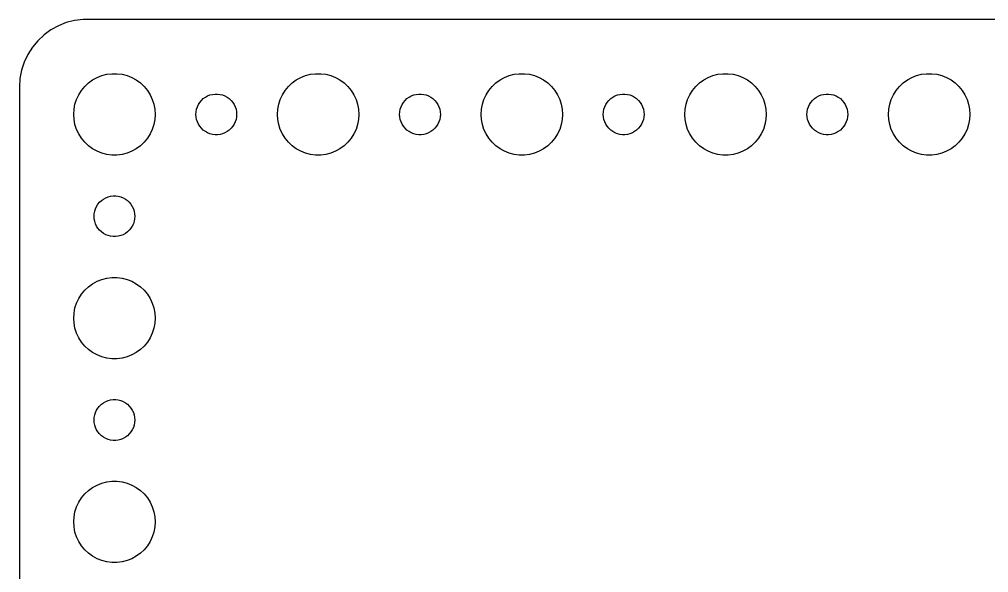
# Model space of a CAD drawing. Header units: metres. Extents: x -142 to 142, y -37 to 37.
# Drawn here: x -142 to -70.6, y -3.7 to 37 of the extents above; entities that cross this region are included whole.
import ezdxf

# ---------------------------------------------------------------- set-up
doc = ezdxf.new("R2010")
doc.units = ezdxf.units.M

msp = doc.modelspace()

# ---------------------------------------------------------------- linework, layer by layer
for p, q in [((-139.129, 36.5241), (-139.679, 36.2216)), ((-138.545, 36.7553), (-139.129, 36.5241)), ((-137.937, 36.9114), (-138.545, 36.7553)), ((-137.314, 36.9901), (-137.937, 36.9114)), ((137.314, 36.9901), (-137.314, 36.9901)), ((-140.187, 35.8526), (-140.645, 35.4227)), ((-139.679, 36.2216), (-140.187, 35.8526)), ((-140.645, 35.4227), (-141.045, 34.9389)), ((-141.382, 34.4088), (-141.649, 33.8406)), ((-141.045, 34.9389), (-141.382, 34.4088)), ((-141.649, 33.8406), (-141.843, 33.2434)), ((-141.843, 33.2434), (-141.961, 32.6267)), ((-136.277, 32.7145), (-135.927, 32.8532)), ((-135.927, 32.8532), (-135.562, 32.9469)), ((-135.562, 32.9469), (-135.188, 32.9941)), ((-135.188, 32.9941), (-134.812, 32.9941)), ((-134.812, 32.9941), (-134.438, 32.9469)), ((-134.438, 32.9469), (-134.073, 32.8532)), ((-134.073, 32.8532), (-133.723, 32.7145)), ((-121.277, 32.7145), (-120.927, 32.8532)), ((-120.927, 32.8532), (-120.562, 32.9469)), ((-120.562, 32.9469), (-120.188, 32.9941)), ((-120.188, 32.9941), (-119.812, 32.9941)), ((-119.812, 32.9941), (-119.438, 32.9469)), ((-119.438, 32.9469), (-119.073, 32.8532)), ((-119.073, 32.8532), (-118.723, 32.7145)), ((-106.277, 32.7145), (-105.927, 32.8532)), ((-105.927, 32.8532), (-105.562, 32.9469)), ((-105.562, 32.9469), (-105.188, 32.9941)), ((-105.188, 32.9941), (-104.812, 32.9941)), ((-104.812, 32.9941), (-104.438, 32.9469)), ((-104.438, 32.9469), (-104.073, 32.8532)), ((-104.073, 32.8532), (-103.723, 32.7145)), ((-91.2773, 32.7145), (-90.927, 32.8532)), ((-90.927, 32.8532), (-90.5621, 32.9469)), ((-90.5621, 32.9469), (-90.1884, 32.9941)), ((-90.1884, 32.9941), (-89.8116, 32.9941)), ((-89.8116, 32.9941), (-89.4379, 32.9469)), ((-89.4379, 32.9469), (-89.073, 32.8532)), ((-89.073, 32.8532), (-88.7227, 32.7145)), ((-76.2773, 32.7145), (-75.927, 32.8532)), ((-75.927, 32.8532), (-75.5621, 32.9469)), ((-75.5621, 32.9469), (-75.1884, 32.9941)), ((-75.1884, 32.9941), (-74.8116, 32.9941)), ((-74.8116, 32.9941), (-74.4379, 32.9469)), ((-74.4379, 32.9469), (-74.073, 32.8532)), ((-74.073, 32.8532), (-73.7227, 32.7145)), ((-141.961, 32.6267), (-142, 32)), ((-137.187, 32.0536), (-136.912, 32.3115)), ((-136.912, 32.3115), (-136.607, 32.533)), ((-136.607, 32.533), (-136.277, 32.7145)), ((-133.723, 32.7145), (-133.393, 32.533)), ((-133.393, 32.533), (-133.088, 32.3115)), ((-133.088, 32.3115), (-132.813, 32.0536)), ((-122.187, 32.0536), (-121.912, 32.3115)), ((-121.912, 32.3115), (-121.607, 32.533)), ((-121.607, 32.533), (-121.277, 32.7145)), ((-118.723, 32.7145), (-118.393, 32.533)), ((-118.393, 32.533), (-118.088, 32.3115)), ((-118.088, 32.3115), (-117.813, 32.0536)), ((-107.187, 32.0536), (-106.912, 32.3115)), ((-106.912, 32.3115), (-106.607, 32.533)), ((-106.607, 32.533), (-106.277, 32.7145)), ((-103.723, 32.7145), (-103.393, 32.533)), ((-103.393, 32.533), (-103.088, 32.3115)), ((-103.088, 32.3115), (-102.813, 32.0536)), ((-92.1869, 32.0536), (-91.9123, 32.3115)), ((-91.9123, 32.3115), (-91.6075, 32.533)), ((-91.6075, 32.533), (-91.2773, 32.7145)), ((-88.7227, 32.7145), (-88.3925, 32.533)), ((-88.3925, 32.533), (-88.0877, 32.3115)), ((-88.0877, 32.3115), (-87.8131, 32.0536)), ((-77.1869, 32.0536), (-76.9123, 32.3115)), ((-76.9123, 32.3115), (-76.6075, 32.533)), ((-76.6075, 32.533), (-76.2773, 32.7145)), ((-73.7227, 32.7145), (-73.3925, 32.533)), ((-73.3925, 32.533), (-73.0877, 32.3115)), ((-73.0877, 32.3115), (-72.8131, 32.0536)), ((-142, 32), (-142, -32)), ((-137.789, 31.1044), (-137.629, 31.4453)), ((-137.629, 31.4453), (-137.427, 31.7634)), ((-137.427, 31.7634), (-137.187, 32.0536)), ((-132.813, 32.0536), (-132.573, 31.7634)), ((-132.573, 31.7634), (-132.371, 31.4453)), ((-132.371, 31.4453), (-132.211, 31.1044)), ((-128.139, 31.3572), (-127.964, 31.4266)), ((-127.964, 31.4266), (-127.781, 31.4734)), ((-127.781, 31.4734), (-127.594, 31.497)), ((-127.594, 31.497), (-127.406, 31.497)), ((-127.406, 31.497), (-127.219, 31.4734)), ((-127.219, 31.4734), (-127.036, 31.4266)), ((-127.036, 31.4266), (-126.861, 31.3572)), ((-122.789, 31.1044), (-122.629, 31.4453)), ((-122.629, 31.4453), (-122.427, 31.7634)), ((-122.427, 31.7634), (-122.187, 32.0536)), ((-117.813, 32.0536), (-117.573, 31.7634)), ((-117.573, 31.7634), (-117.371, 31.4453)), ((-117.371, 31.4453), (-117.211, 31.1044)), ((-113.139, 31.3572), (-112.964, 31.4266)), ((-112.964, 31.4266), (-112.781, 31.4734)), ((-112.781, 31.4734), (-112.594, 31.497)), ((-112.594, 31.497), (-112.406, 31.497)), ((-112.406, 31.497), (-112.219, 31.4734)), ((-112.219, 31.4734), (-112.036, 31.4266)), ((-112.036, 31.4266), (-111.861, 31.3572)), ((-107.789, 31.1044), (-107.629, 31.4453)), ((-107.629, 31.4453), (-107.427, 31.7634)), ((-107.427, 31.7634), (-107.187, 32.0536)), ((-102.813, 32.0536), (-102.573, 31.7634)), ((-102.573, 31.7634), (-102.371, 31.4453)), ((-102.371, 31.4453), (-102.211, 31.1044)), ((-98.1387, 31.3572), (-97.9635, 31.4266)), ((-97.9635, 31.4266), (-97.7811, 31.4734)), ((-97.7811, 31.4734), (-97.5942, 31.497)), ((-97.5942, 31.497), (-97.4058, 31.497)), ((-97.4058, 31.497), (-97.2189, 31.4734)), ((-97.2189, 31.4734), (-97.0365, 31.4266)), ((-97.0365, 31.4266), (-96.8613, 31.3572)), ((-92.7893, 31.1044), (-92.6289, 31.4453)), ((-92.6289, 31.4453), (-92.427, 31.7634)), ((-92.427, 31.7634), (-92.1869, 32.0536)), ((-87.8131, 32.0536), (-87.573, 31.7634)), ((-87.573, 31.7634), (-87.3711, 31.4453)), ((-87.3711, 31.4453), (-87.2107, 31.1044)), ((-83.1387, 31.3572), (-82.9635, 31.4266)), ((-82.9635, 31.4266), (-82.7811, 31.4734)), ((-82.7811, 31.4734), (-82.5942, 31.497)), ((-82.5942, 31.497), (-82.4058, 31.497)), ((-82.4058, 31.497), (-82.2189, 31.4734)), ((-82.2189, 31.4734), (-82.0365, 31.4266)), ((-82.0365, 31.4266), (-81.8613, 31.3572)), ((-77.7893, 31.1044), (-77.6289, 31.4453)), ((-77.6289, 31.4453), (-77.427, 31.7634)), ((-77.427, 31.7634), (-77.1869, 32.0536)), ((-72.8131, 32.0536), (-72.573, 31.7634)), ((-72.573, 31.7634), (-72.3711, 31.4453)), ((-72.3711, 31.4453), (-72.2107, 31.1044)), ((-137.976, 30.376), (-137.906, 30.7461)), ((-137.906, 30.7461), (-137.789, 31.1044)), ((-132.211, 31.1044), (-132.094, 30.7461)), ((-132.094, 30.7461), (-132.024, 30.376)), ((-128.895, 30.5522), (-128.814, 30.7226)), ((-128.814, 30.7226), (-128.714, 30.8817)), ((-128.714, 30.8817), (-128.593, 31.0268)), ((-128.593, 31.0268), (-128.456, 31.1558)), ((-128.456, 31.1558), (-128.304, 31.2665)), ((-128.304, 31.2665), (-128.139, 31.3572)), ((-126.861, 31.3572), (-126.696, 31.2665)), ((-126.696, 31.2665), (-126.544, 31.1558)), ((-126.544, 31.1558), (-126.407, 31.0268)), ((-126.407, 31.0268), (-126.286, 30.8817)), ((-126.286, 30.8817), (-126.186, 30.7226)), ((-126.186, 30.7226), (-126.105, 30.5522)), ((-122.976, 30.376), (-122.906, 30.7461)), ((-122.906, 30.7461), (-122.789, 31.1044)), ((-117.211, 31.1044), (-117.094, 30.7461)), ((-117.094, 30.7461), (-117.024, 30.376)), ((-113.895, 30.5522), (-113.814, 30.7226)), ((-113.814, 30.7226), (-113.714, 30.8817)), ((-113.714, 30.8817), (-113.593, 31.0268)), ((-113.593, 31.0268), (-113.456, 31.1558)), ((-113.456, 31.1558), (-113.304, 31.2665)), ((-113.304, 31.2665), (-113.139, 31.3572)), ((-111.861, 31.3572), (-111.696, 31.2665)), ((-111.696, 31.2665), (-111.544, 31.1558)), ((-111.544, 31.1558), (-111.407, 31.0268)), ((-111.407, 31.0268), (-111.286, 30.8817)), ((-111.286, 30.8817), (-111.186, 30.7226)), ((-111.186, 30.7226), (-111.105, 30.5522)), ((-107.976, 30.376), (-107.906, 30.7461)), ((-107.906, 30.7461), (-107.789, 31.1044)), ((-102.211, 31.1044), (-102.094, 30.7461)), ((-102.094, 30.7461), (-102.024, 30.376)), ((-98.8947, 30.5522), (-98.8145, 30.7226)), ((-98.8145, 30.7226), (-98.7135, 30.8817)), ((-98.7135, 30.8817), (-98.5934, 31.0268)), ((-98.5934, 31.0268), (-98.4561, 31.1558)), ((-98.4561, 31.1558), (-98.3037, 31.2665)), ((-98.3037, 31.2665), (-98.1387, 31.3572)), ((-96.8613, 31.3572), (-96.6963, 31.2665)), ((-96.6963, 31.2665), (-96.5439, 31.1558)), ((-96.5439, 31.1558), (-96.4065, 31.0268)), ((-96.4065, 31.0268), (-96.2865, 30.8817)), ((-96.2865, 30.8817), (-96.1855, 30.7226)), ((-96.1855, 30.7226), (-96.1053, 30.5522)), ((-92.9763, 30.376), (-92.9057, 30.7461)), ((-92.9057, 30.7461), (-92.7893, 31.1044)), ((-87.2107, 31.1044), (-87.0943, 30.7461)), ((-87.0943, 30.7461), (-87.0237, 30.376)), ((-83.8947, 30.5522), (-83.8145, 30.7226)), ((-83.8145, 30.7226), (-83.7135, 30.8817)), ((-83.7135, 30.8817), (-83.5934, 31.0268)), ((-83.5934, 31.0268), (-83.4561, 31.1558)), ((-83.4561, 31.1558), (-83.3037, 31.2665)), ((-83.3037, 31.2665), (-83.1387, 31.3572)), ((-81.8613, 31.3572), (-81.6963, 31.2665)), ((-81.6963, 31.2665), (-81.5439, 31.1558)), ((-81.5439, 31.1558), (-81.4065, 31.0268)), ((-81.4065, 31.0268), (-81.2865, 30.8817)), ((-81.2865, 30.8817), (-81.1855, 30.7226)), ((-81.1855, 30.7226), (-81.1053, 30.5522)), ((-77.9763, 30.376), (-77.9057, 30.7461)), ((-77.9057, 30.7461), (-77.7893, 31.1044)), ((-72.2107, 31.1044), (-72.0943, 30.7461)), ((-72.0943, 30.7461), (-72.0237, 30.376)), ((-138, 30), (-137.976, 30.376)), ((-137.976, 29.624), (-138, 30)), ((-132.024, 30.376), (-132, 30)), ((-132, 30), (-132.024, 29.624)), ((-129, 30), (-128.988, 30.188)), ((-128.988, 29.812), (-129, 30)), ((-128.988, 30.188), (-128.953, 30.373)), ((-128.953, 30.373), (-128.895, 30.5522)), ((-126.105, 30.5522), (-126.047, 30.373)), ((-126.047, 30.373), (-126.012, 30.188)), ((-126.012, 30.188), (-126, 30)), ((-126, 30), (-126.012, 29.812)), ((-123, 30), (-122.976, 30.376)), ((-122.976, 29.624), (-123, 30)), ((-117.024, 30.376), (-117, 30)), ((-117, 30), (-117.024, 29.624)), ((-114, 30), (-113.988, 30.188)), ((-113.988, 29.812), (-114, 30)), ((-113.988, 30.188), (-113.953, 30.373)), ((-113.953, 30.373), (-113.895, 30.5522)), ((-111.105, 30.5522), (-111.047, 30.373)), ((-111.047, 30.373), (-111.012, 30.188)), ((-111.012, 30.188), (-111, 30)), ((-111, 30), (-111.012, 29.812)), ((-108, 30), (-107.976, 30.376)), ((-107.976, 29.624), (-108, 30)), ((-102.024, 30.376), (-102, 30)), ((-102, 30), (-102.024, 29.624)), ((-99, 30), (-98.9882, 30.188)), ((-98.9882, 29.812), (-99, 30)), ((-98.9882, 30.188), (-98.9529, 30.373)), ((-98.9529, 30.373), (-98.8947, 30.5522)), ((-96.1053, 30.5522), (-96.0471, 30.373)), ((-96.0471, 30.373), (-96.0118, 30.188)), ((-96.0118, 30.188), (-96, 30)), ((-96, 30), (-96.0118, 29.812)), ((-93, 30), (-92.9763, 30.376)), ((-92.9763, 29.624), (-93, 30)), ((-87.0237, 30.376), (-87, 30)), ((-87, 30), (-87.0237, 29.624)), ((-84, 30), (-83.9882, 30.188)), ((-83.9882, 29.812), (-84, 30)), ((-83.9882, 30.188), (-83.9529, 30.373)), ((-83.9529, 30.373), (-83.8947, 30.5522)), ((-81.1053, 30.5522), (-81.0471, 30.373)), ((-81.0471, 30.373), (-81.0118, 30.188)), ((-81.0118, 30.188), (-81, 30)), ((-81, 30), (-81.0118, 29.812)), ((-78, 30), (-77.9763, 30.376)), ((-77.9763, 29.624), (-78, 30)), ((-72.0237, 30.376), (-72, 30)), ((-72, 30), (-72.0237, 29.624)), ((-137.906, 29.2539), (-137.976, 29.624)), ((-132.024, 29.624), (-132.094, 29.2539)), ((-128.953, 29.627), (-128.988, 29.812)), ((-128.895, 29.4478), (-128.953, 29.627)), ((-128.814, 29.2774), (-128.895, 29.4478)), ((-128.714, 29.1183), (-128.814, 29.2774)), ((-126.186, 29.2774), (-126.286, 29.1183)), ((-126.105, 29.4478), (-126.186, 29.2774)), ((-126.047, 29.627), (-126.105, 29.4478)), ((-126.012, 29.812), (-126.047, 29.627)), ((-122.906, 29.2539), (-122.976, 29.624)), ((-117.024, 29.624), (-117.094, 29.2539)), ((-113.953, 29.627), (-113.988, 29.812)), ((-113.895, 29.4478), (-113.953, 29.627)), ((-113.814, 29.2774), (-113.895, 29.4478)), ((-113.714, 29.1183), (-113.814, 29.2774)), ((-111.186, 29.2774), (-111.286, 29.1183)), ((-111.105, 29.4478), (-111.186, 29.2774)), ((-111.047, 29.627), (-111.105, 29.4478)), ((-111.012, 29.812), (-111.047, 29.627)), ((-107.906, 29.2539), (-107.976, 29.624)), ((-102.024, 29.624), (-102.094, 29.2539)), ((-98.9529, 29.627), (-98.9882, 29.812)), ((-98.8947, 29.4478), (-98.9529, 29.627)), ((-98.8145, 29.2774), (-98.8947, 29.4478)), ((-98.7135, 29.1183), (-98.8145, 29.2774)), ((-96.1855, 29.2774), (-96.2865, 29.1183)), ((-96.1053, 29.4478), (-96.1855, 29.2774)), ((-96.0471, 29.627), (-96.1053, 29.4478)), ((-96.0118, 29.812), (-96.0471, 29.627)), ((-92.9057, 29.2539), (-92.9763, 29.624)), ((-87.0237, 29.624), (-87.0943, 29.2539)), ((-83.9529, 29.627), (-83.9882, 29.812)), ((-83.8947, 29.4478), (-83.9529, 29.627)), ((-83.8145, 29.2774), (-83.8947, 29.4478)), ((-83.7135, 29.1183), (-83.8145, 29.2774)), ((-81.1855, 29.2774), (-81.2865, 29.1183)), ((-81.1053, 29.4478), (-81.1855, 29.2774)), ((-81.0471, 29.627), (-81.1053, 29.4478)), ((-81.0118, 29.812), (-81.0471, 29.627)), ((-77.9057, 29.2539), (-77.9763, 29.624)), ((-72.0237, 29.624), (-72.0943, 29.2539)), ((-137.789, 28.8956), (-137.906, 29.2539)), ((-137.629, 28.5547), (-137.789, 28.8956)), ((-137.427, 28.2366), (-137.629, 28.5547)), ((-132.371, 28.5547), (-132.573, 28.2366)), ((-132.211, 28.8956), (-132.371, 28.5547)), ((-132.094, 29.2539), (-132.211, 28.8956)), ((-128.593, 28.9732), (-128.714, 29.1183)), ((-128.456, 28.8442), (-128.593, 28.9732)), ((-128.304, 28.7335), (-128.456, 28.8442)), ((-128.139, 28.6427), (-128.304, 28.7335)), ((-127.964, 28.5734), (-128.139, 28.6427)), ((-127.781, 28.5266), (-127.964, 28.5734)), ((-127.036, 28.5734), (-127.219, 28.5266)), ((-126.861, 28.6427), (-127.036, 28.5734)), ((-126.696, 28.7335), (-126.861, 28.6427)), ((-126.544, 28.8442), (-126.696, 28.7335)), ((-126.407, 28.9732), (-126.544, 28.8442)), ((-126.286, 29.1183), (-126.407, 28.9732)), ((-122.789, 28.8956), (-122.906, 29.2539)), ((-122.629, 28.5547), (-122.789, 28.8956)), ((-122.427, 28.2366), (-122.629, 28.5547)), ((-117.371, 28.5547), (-117.573, 28.2366)), ((-117.211, 28.8956), (-117.371, 28.5547)), ((-117.094, 29.2539), (-117.211, 28.8956)), ((-113.593, 28.9732), (-113.714, 29.1183)), ((-113.456, 28.8442), (-113.593, 28.9732)), ((-113.304, 28.7335), (-113.456, 28.8442)), ((-113.139, 28.6427), (-113.304, 28.7335)), ((-112.964, 28.5734), (-113.139, 28.6427)), ((-112.781, 28.5266), (-112.964, 28.5734)), ((-112.036, 28.5734), (-112.219, 28.5266)), ((-111.861, 28.6427), (-112.036, 28.5734)), ((-111.696, 28.7335), (-111.861, 28.6427)), ((-111.544, 28.8442), (-111.696, 28.7335)), ((-111.407, 28.9732), (-111.544, 28.8442)), ((-111.286, 29.1183), (-111.407, 28.9732)), ((-107.789, 28.8956), (-107.906, 29.2539)), ((-107.629, 28.5547), (-107.789, 28.8956)), ((-107.427, 28.2366), (-107.629, 28.5547)), ((-102.371, 28.5547), (-102.573, 28.2366)), ((-102.211, 28.8956), (-102.371, 28.5547)), ((-102.094, 29.2539), (-102.211, 28.8956)), ((-98.5934, 28.9732), (-98.7135, 29.1183)), ((-98.4561, 28.8442), (-98.5934, 28.9732)), ((-98.3037, 28.7335), (-98.4561, 28.8442)), ((-98.1387, 28.6427), (-98.3037, 28.7335)), ((-97.9635, 28.5734), (-98.1387, 28.6427)), ((-97.7811, 28.5266), (-97.9635, 28.5734)), ((-97.0365, 28.5734), (-97.2189, 28.5266)), ((-96.8613, 28.6427), (-97.0365, 28.5734)), ((-96.6963, 28.7335), (-96.8613, 28.6427)), ((-96.5439, 28.8442), (-96.6963, 28.7335)), ((-96.4065, 28.9732), (-96.5439, 28.8442)), ((-96.2865, 29.1183), (-96.4065, 28.9732)), ((-92.7893, 28.8956), (-92.9057, 29.2539)), ((-92.6289, 28.5547), (-92.7893, 28.8956)), ((-92.427, 28.2366), (-92.6289, 28.5547)), ((-87.3711, 28.5547), (-87.573, 28.2366)), ((-87.2107, 28.8956), (-87.3711, 28.5547)), ((-87.0943, 29.2539), (-87.2107, 28.8956)), ((-83.5934, 28.9732), (-83.7135, 29.1183)), ((-83.4561, 28.8442), (-83.5934, 28.9732)), ((-83.3037, 28.7335), (-83.4561, 28.8442)), ((-83.1387, 28.6427), (-83.3037, 28.7335)), ((-82.9635, 28.5734), (-83.1387, 28.6427)), ((-82.7811, 28.5266), (-82.9635, 28.5734)), ((-82.0365, 28.5734), (-82.2189, 28.5266)), ((-81.8613, 28.6427), (-82.0365, 28.5734)), ((-81.6963, 28.7335), (-81.8613, 28.6427)), ((-81.5439, 28.8442), (-81.6963, 28.7335)), ((-81.4065, 28.9732), (-81.5439, 28.8442)), ((-81.2865, 29.1183), (-81.4065, 28.9732)), ((-77.7893, 28.8956), (-77.9057, 29.2539)), ((-77.6289, 28.5547), (-77.7893, 28.8956)), ((-77.427, 28.2366), (-77.6289, 28.5547)), ((-72.3711, 28.5547), (-72.573, 28.2366)), ((-72.2107, 28.8956), (-72.3711, 28.5547)), ((-72.0943, 29.2539), (-72.2107, 28.8956)), ((-137.187, 27.9464), (-137.427, 28.2366)), ((-136.912, 27.6884), (-137.187, 27.9464)), ((-132.813, 27.9464), (-133.088, 27.6884)), ((-132.573, 28.2366), (-132.813, 27.9464)), ((-127.594, 28.503), (-127.781, 28.5266)), ((-127.406, 28.503), (-127.594, 28.503)), ((-127.219, 28.5266), (-127.406, 28.503)), ((-122.187, 27.9464), (-122.427, 28.2366)), ((-121.912, 27.6884), (-122.187, 27.9464)), ((-117.813, 27.9464), (-118.088, 27.6884)), ((-117.573, 28.2366), (-117.813, 27.9464)), ((-112.594, 28.503), (-112.781, 28.5266)), ((-112.406, 28.503), (-112.594, 28.503)), ((-112.219, 28.5266), (-112.406, 28.503)), ((-107.187, 27.9464), (-107.427, 28.2366)), ((-106.912, 27.6884), (-107.187, 27.9464)), ((-102.813, 27.9464), (-103.088, 27.6884)), ((-102.573, 28.2366), (-102.813, 27.9464)), ((-97.5942, 28.503), (-97.7811, 28.5266)), ((-97.4058, 28.503), (-97.5942, 28.503)), ((-97.2189, 28.5266), (-97.4058, 28.503)), ((-92.1869, 27.9464), (-92.427, 28.2366)), ((-91.9123, 27.6884), (-92.1869, 27.9464)), ((-87.8131, 27.9464), (-88.0877, 27.6884)), ((-87.573, 28.2366), (-87.8131, 27.9464)), ((-82.5942, 28.503), (-82.7811, 28.5266)), ((-82.4058, 28.503), (-82.5942, 28.503)), ((-82.2189, 28.5266), (-82.4058, 28.503)), ((-77.1869, 27.9464), (-77.427, 28.2366)), ((-76.9123, 27.6884), (-77.1869, 27.9464)), ((-72.8131, 27.9464), (-73.0877, 27.6884)), ((-72.573, 28.2366), (-72.8131, 27.9464)), ((-136.607, 27.467), (-136.912, 27.6884)), ((-136.277, 27.2855), (-136.607, 27.467)), ((-135.927, 27.1468), (-136.277, 27.2855)), ((-135.562, 27.0531), (-135.927, 27.1468)), ((-134.073, 27.1468), (-134.438, 27.0531)), ((-133.723, 27.2855), (-134.073, 27.1468)), ((-133.393, 27.467), (-133.723, 27.2855)), ((-133.088, 27.6884), (-133.393, 27.467)), ((-121.607, 27.467), (-121.912, 27.6884)), ((-121.277, 27.2855), (-121.607, 27.467)), ((-120.927, 27.1468), (-121.277, 27.2855)), ((-120.562, 27.0531), (-120.927, 27.1468)), ((-119.073, 27.1468), (-119.438, 27.0531)), ((-118.723, 27.2855), (-119.073, 27.1468)), ((-118.393, 27.467), (-118.723, 27.2855)), ((-118.088, 27.6884), (-118.393, 27.467)), ((-106.607, 27.467), (-106.912, 27.6884)), ((-106.277, 27.2855), (-106.607, 27.467)), ((-105.927, 27.1468), (-106.277, 27.2855)), ((-105.562, 27.0531), (-105.927, 27.1468)), ((-104.073, 27.1468), (-104.438, 27.0531)), ((-103.723, 27.2855), (-104.073, 27.1468)), ((-103.393, 27.467), (-103.723, 27.2855)), ((-103.088, 27.6884), (-103.393, 27.467)), ((-91.6075, 27.467), (-91.9123, 27.6884)), ((-91.2773, 27.2855), (-91.6075, 27.467)), ((-90.927, 27.1468), (-91.2773, 27.2855)), ((-90.5621, 27.0531), (-90.927, 27.1468)), ((-89.073, 27.1468), (-89.4379, 27.0531)), ((-88.7227, 27.2855), (-89.073, 27.1468)), ((-88.3925, 27.467), (-88.7227, 27.2855)), ((-88.0877, 27.6884), (-88.3925, 27.467)), ((-76.6075, 27.467), (-76.9123, 27.6884)), ((-76.2773, 27.2855), (-76.6075, 27.467)), ((-75.927, 27.1468), (-76.2773, 27.2855)), ((-75.5621, 27.0531), (-75.927, 27.1468)), ((-74.073, 27.1468), (-74.4379, 27.0531)), ((-73.7227, 27.2855), (-74.073, 27.1468)), ((-73.3925, 27.467), (-73.7227, 27.2855)), ((-73.0877, 27.6884), (-73.3925, 27.467)), ((-135.188, 27.0059), (-135.562, 27.0531)), ((-134.812, 27.0059), (-135.188, 27.0059)), ((-134.438, 27.0531), (-134.812, 27.0059)), ((-120.188, 27.0059), (-120.562, 27.0531)), ((-119.812, 27.0059), (-120.188, 27.0059)), ((-119.438, 27.0531), (-119.812, 27.0059)), ((-105.188, 27.0059), (-105.562, 27.0531)), ((-104.812, 27.0059), (-105.188, 27.0059)), ((-104.438, 27.0531), (-104.812, 27.0059)), ((-90.1884, 27.0059), (-90.5621, 27.0531)), ((-89.8116, 27.0059), (-90.1884, 27.0059)), ((-89.4379, 27.0531), (-89.8116, 27.0059)), ((-75.1884, 27.0059), (-75.5621, 27.0531)), ((-74.8116, 27.0059), (-75.1884, 27.0059)), ((-74.4379, 27.0531), (-74.8116, 27.0059)), ((-136.093, 23.5268), (-135.956, 23.6558)), ((-135.956, 23.6558), (-135.804, 23.7665)), ((-135.804, 23.7665), (-135.639, 23.8572)), ((-135.639, 23.8572), (-135.464, 23.9266)), ((-135.464, 23.9266), (-135.281, 23.9734)), ((-135.281, 23.9734), (-135.094, 23.997)), ((-135.094, 23.997), (-134.906, 23.997)), ((-134.906, 23.997), (-134.719, 23.9734)), ((-134.719, 23.9734), (-134.536, 23.9266)), ((-134.536, 23.9266), (-134.361, 23.8572)), ((-134.361, 23.8572), (-134.196, 23.7665)), ((-134.196, 23.7665), (-134.044, 23.6558)), ((-134.044, 23.6558), (-133.907, 23.5268)), ((-136.488, 22.688), (-136.453, 22.873)), ((-136.453, 22.873), (-136.395, 23.0522)), ((-136.395, 23.0522), (-136.314, 23.2226)), ((-136.314, 23.2226), (-136.214, 23.3817)), ((-136.214, 23.3817), (-136.093, 23.5268)), ((-133.907, 23.5268), (-133.786, 23.3817)), ((-133.786, 23.3817), (-133.686, 23.2226)), ((-133.686, 23.2226), (-133.605, 23.0522)), ((-133.605, 23.0522), (-133.547, 22.873)), ((-133.547, 22.873), (-133.512, 22.688)), ((-136.5, 22.5), (-136.488, 22.688)), ((-136.488, 22.312), (-136.5, 22.5)), ((-136.453, 22.127), (-136.488, 22.312)), ((-136.395, 21.9478), (-136.453, 22.127)), ((-133.547, 22.127), (-133.605, 21.9478)), ((-133.512, 22.312), (-133.547, 22.127)), ((-133.512, 22.688), (-133.5, 22.5)), ((-133.5, 22.5), (-133.512, 22.312)), ((-136.314, 21.7774), (-136.395, 21.9478)), ((-136.214, 21.6183), (-136.314, 21.7774)), ((-136.093, 21.4732), (-136.214, 21.6183)), ((-135.956, 21.3442), (-136.093, 21.4732)), ((-133.907, 21.4732), (-134.044, 21.3442)), ((-133.786, 21.6183), (-133.907, 21.4732)), ((-133.686, 21.7774), (-133.786, 21.6183)), ((-133.605, 21.9478), (-133.686, 21.7774)), ((-135.804, 21.2335), (-135.956, 21.3442)), ((-135.639, 21.1427), (-135.804, 21.2335)), ((-135.464, 21.0734), (-135.639, 21.1427)), ((-135.281, 21.0266), (-135.464, 21.0734)), ((-135.094, 21.003), (-135.281, 21.0266)), ((-134.906, 21.003), (-135.094, 21.003)), ((-134.719, 21.0266), (-134.906, 21.003)), ((-134.536, 21.0734), (-134.719, 21.0266)), ((-134.361, 21.1427), (-134.536, 21.0734)), ((-134.196, 21.2335), (-134.361, 21.1427)), ((-134.044, 21.3442), (-134.196, 21.2335)), ((-136.277, 17.7145), (-135.927, 17.8532)), ((-135.927, 17.8532), (-135.562, 17.9469)), ((-135.562, 17.9469), (-135.188, 17.9941)), ((-135.188, 17.9941), (-134.812, 17.9941)), ((-134.812, 17.9941), (-134.438, 17.9469)), ((-134.438, 17.9469), (-134.073, 17.8532)), ((-134.073, 17.8532), (-133.723, 17.7145)), ((-137.187, 17.0536), (-136.912, 17.3115)), ((-136.912, 17.3115), (-136.607, 17.533)), ((-136.607, 17.533), (-136.277, 17.7145)), ((-133.723, 17.7145), (-133.393, 17.533)), ((-133.393, 17.533), (-133.088, 17.3115)), ((-133.088, 17.3115), (-132.813, 17.0536)), ((-137.789, 16.1044), (-137.629, 16.4453)), ((-137.629, 16.4453), (-137.427, 16.7634)), ((-137.427, 16.7634), (-137.187, 17.0536)), ((-132.813, 17.0536), (-132.573, 16.7634)), ((-132.573, 16.7634), (-132.371, 16.4453)), ((-132.371, 16.4453), (-132.211, 16.1044)), ((-137.976, 15.376), (-137.906, 15.7461)), ((-137.906, 15.7461), (-137.789, 16.1044)), ((-132.211, 16.1044), (-132.094, 15.7461)), ((-132.094, 15.7461), (-132.024, 15.376)), ((-138, 15), (-137.976, 15.376)), ((-137.976, 14.624), (-138, 15)), ((-132.024, 15.376), (-132, 15)), ((-132, 15), (-132.024, 14.624)), ((-137.906, 14.2539), (-137.976, 14.624)), ((-132.024, 14.624), (-132.094, 14.2539)), ((-137.789, 13.8956), (-137.906, 14.2539)), ((-137.629, 13.5547), (-137.789, 13.8956)), ((-132.211, 13.8956), (-132.371, 13.5547)), ((-132.094, 14.2539), (-132.211, 13.8956)), ((-137.427, 13.2366), (-137.629, 13.5547)), ((-137.187, 12.9464), (-137.427, 13.2366)), ((-136.912, 12.6884), (-137.187, 12.9464)), ((-132.813, 12.9464), (-133.088, 12.6884)), ((-132.573, 13.2366), (-132.813, 12.9464)), ((-132.371, 13.5547), (-132.573, 13.2366)), ((-136.607, 12.467), (-136.912, 12.6884)), ((-136.277, 12.2855), (-136.607, 12.467)), ((-135.927, 12.1468), (-136.277, 12.2855)), ((-135.562, 12.0531), (-135.927, 12.1468)), ((-134.073, 12.1468), (-134.438, 12.0531)), ((-133.723, 12.2855), (-134.073, 12.1468)), ((-133.393, 12.467), (-133.723, 12.2855)), ((-133.088, 12.6884), (-133.393, 12.467)), ((-135.188, 12.0059), (-135.562, 12.0531)), ((-134.812, 12.0059), (-135.188, 12.0059)), ((-134.438, 12.0531), (-134.812, 12.0059)), ((-136.093, 8.52681), (-135.956, 8.65576)), ((-135.956, 8.65576), (-135.804, 8.76648)), ((-135.804, 8.76648), (-135.639, 8.85724)), ((-135.639, 8.85724), (-135.464, 8.92657)), ((-135.464, 8.92657), (-135.281, 8.97342)), ((-135.281, 8.97342), (-135.094, 8.99704)), ((-135.094, 8.99704), (-134.906, 8.99704)), ((-134.906, 8.99704), (-134.719, 8.97342)), ((-134.719, 8.97342), (-134.536, 8.92657)), ((-134.536, 8.92657), (-134.361, 8.85724)), ((-134.361, 8.85724), (-134.196, 8.76648)), ((-134.196, 8.76648), (-134.044, 8.65576)), ((-134.044, 8.65576), (-133.907, 8.52681)), ((-136.488, 7.68799), (-136.453, 7.87303)), ((-136.453, 7.87303), (-136.395, 8.05219)), ((-136.395, 8.05219), (-136.314, 8.22263)), ((-136.314, 8.22263), (-136.214, 8.38167)), ((-136.214, 8.38167), (-136.093, 8.52681)), ((-133.907, 8.52681), (-133.786, 8.38167)), ((-133.786, 8.38167), (-133.686, 8.22263)), ((-133.686, 8.22263), (-133.605, 8.05219)), ((-133.605, 8.05219), (-133.547, 7.87303)), ((-133.547, 7.87303), (-133.512, 7.68799)), ((-136.5, 7.5), (-136.488, 7.68799)), ((-136.488, 7.312), (-136.5, 7.5)), ((-136.453, 7.12695), (-136.488, 7.312)), ((-133.512, 7.312), (-133.547, 7.12695)), ((-133.512, 7.68799), (-133.5, 7.5)), ((-133.5, 7.5), (-133.512, 7.312)), ((-136.395, 6.9478), (-136.453, 7.12695)), ((-136.314, 6.77736), (-136.395, 6.9478)), ((-136.214, 6.61832), (-136.314, 6.77736)), ((-136.093, 6.47318), (-136.214, 6.61832)), ((-135.956, 6.34422), (-136.093, 6.47318)), ((-133.907, 6.47318), (-134.044, 6.34422)), ((-133.786, 6.61832), (-133.907, 6.47318)), ((-133.686, 6.77736), (-133.786, 6.61832)), ((-133.605, 6.9478), (-133.686, 6.77736)), ((-133.547, 7.12695), (-133.605, 6.9478)), ((-135.804, 6.23351), (-135.956, 6.34422)), ((-135.639, 6.14275), (-135.804, 6.23351)), ((-135.464, 6.07341), (-135.639, 6.14275)), ((-135.281, 6.02657), (-135.464, 6.07341)), ((-135.094, 6.00294), (-135.281, 6.02657)), ((-134.906, 6.00294), (-135.094, 6.00294)), ((-134.719, 6.02657), (-134.906, 6.00294)), ((-134.536, 6.07341), (-134.719, 6.02657)), ((-134.361, 6.14275), (-134.536, 6.07341)), ((-134.196, 6.23351), (-134.361, 6.14275)), ((-134.044, 6.34422), (-134.196, 6.23351)), ((-135.927, 2.85316), (-135.562, 2.94685)), ((-135.562, 2.94685), (-135.188, 2.99408)), ((-135.188, 2.99408), (-134.812, 2.99408)), ((-134.812, 2.99408), (-134.438, 2.94685)), ((-134.438, 2.94685), (-134.073, 2.85316)), ((-137.187, 2.05363), (-136.912, 2.31154)), ((-136.912, 2.31154), (-136.607, 2.53297)), ((-136.607, 2.53297), (-136.277, 2.71448)), ((-136.277, 2.71448), (-135.927, 2.85316)), ((-134.073, 2.85316), (-133.723, 2.71448)), ((-133.723, 2.71448), (-133.393, 2.53297)), ((-133.393, 2.53297), (-133.088, 2.31154)), ((-133.088, 2.31154), (-132.813, 2.05363)), ((-137.789, 1.10437), (-137.629, 1.44525)), ((-137.629, 1.44525), (-137.427, 1.76335)), ((-137.427, 1.76335), (-137.187, 2.05363)), ((-132.813, 2.05363), (-132.573, 1.76335)), ((-132.573, 1.76335), (-132.371, 1.44525)), ((-132.371, 1.44525), (-132.211, 1.10437)), ((-137.976, 0.37599), (-137.906, 0.74606)), ((-137.906, 0.74606), (-137.789, 1.10437)), ((-132.211, 1.10437), (-132.094, 0.74606)), ((-132.094, 0.74606), (-132.024, 0.37599)), ((-138, 0), (-137.976, 0.37599)), ((-137.976, -0.37599), (-138, 0)), ((-132.024, 0.37599), (-132, 0)), ((-132, 0), (-132.024, -0.37599)), ((-137.906, -0.74606), (-137.976, -0.37599)), ((-132.024, -0.37599), (-132.094, -0.74606)), ((-137.789, -1.10437), (-137.906, -0.74606)), ((-137.629, -1.44525), (-137.789, -1.10437)), ((-132.211, -1.10437), (-132.371, -1.44525)), ((-132.094, -0.74606), (-132.211, -1.10437)), ((-137.427, -1.76335), (-137.629, -1.44525)), ((-137.187, -2.05363), (-137.427, -1.76335)), ((-136.912, -2.31154), (-137.187, -2.05363)), ((-132.813, -2.05363), (-133.088, -2.31154)), ((-132.573, -1.76335), (-132.813, -2.05363)), ((-132.371, -1.44525), (-132.573, -1.76335)), ((-136.607, -2.53297), (-136.912, -2.31154)), ((-136.277, -2.71448), (-136.607, -2.53297)), ((-135.927, -2.85316), (-136.277, -2.71448)), ((-135.562, -2.94685), (-135.927, -2.85316)), ((-134.073, -2.85316), (-134.438, -2.94685)), ((-133.723, -2.71448), (-134.073, -2.85316)), ((-133.393, -2.53297), (-133.723, -2.71448)), ((-133.088, -2.31154), (-133.393, -2.53297)), ((-135.188, -2.99408), (-135.562, -2.94685)), ((-134.812, -2.99408), (-135.188, -2.99408)), ((-134.438, -2.94685), (-134.812, -2.99408))]:
    msp.add_line(p, q)

doc.saveas('drawing.dxf')
